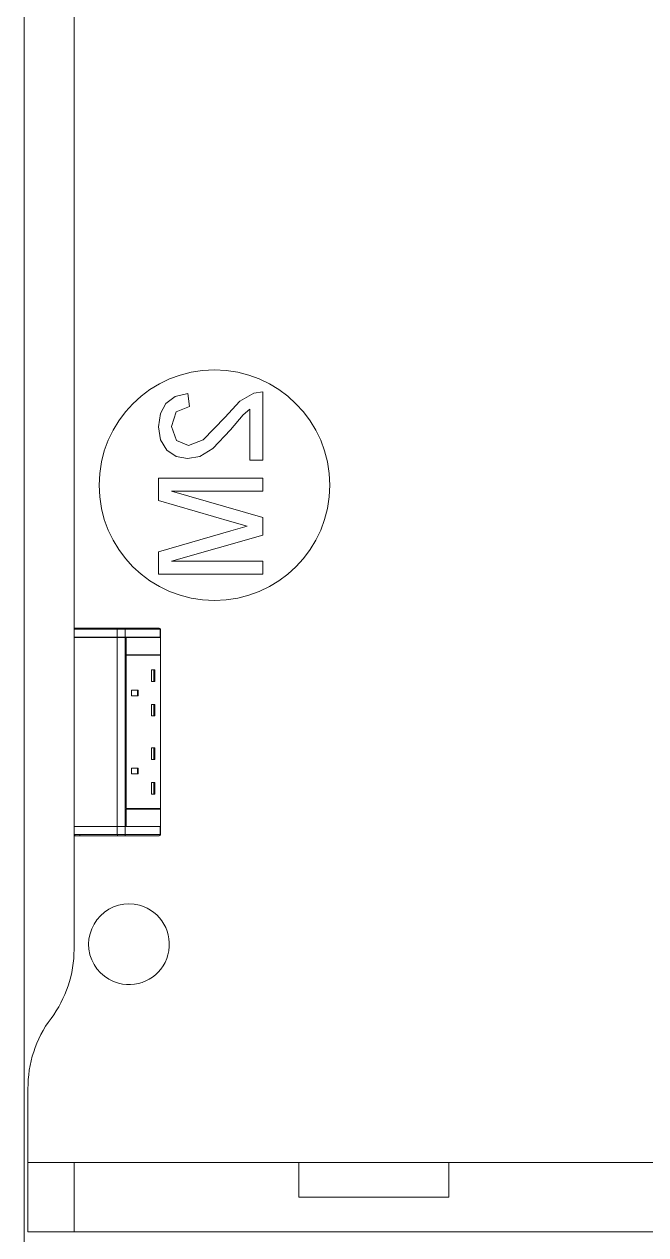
# Model space of a CAD drawing. Header units: millimetres. Extents: x 155927 to 317870, y -36033 to 97293.
# Drawn here: x 222726 to 223265, y 32618 to 33668 of the extents above; entities that cross this region are included whole.
import ezdxf

# ---------------------------------------------------------------- set-up
doc = ezdxf.new("R2010")
doc.units = ezdxf.units.MM
doc.header["$MEASUREMENT"] = 0
doc.layers.add('A-GENM', color=8, linetype='CONTINUOUS', lineweight=9)
doc.layers.add('I-FURN', color=8, linetype='CONTINUOUS', lineweight=9)

msp = doc.modelspace()

# ---------------------------------------------------------------- linework, layer by layer
at = {"layer": 'A-GENM'}
msp.add_line((222726, 29907.6), (222726, 34227.6), dxfattribs=at)
at = {"layer": 'I-FURN'}
for p, q in [((222769.2, 33975.7), (222769.2, 33143.4)), ((222769.2, 33143.4), (222769.2, 33975.7)), ((222867.8, 33347.9), (222856.9, 33345.2)), ((222869.2, 33336.6), (222867.8, 33347.9)), ((222925, 33348.1), (222913, 33341.3)), ((222932.8, 33349.3), (222925, 33348.1)), ((222932.8, 33290), (222932.8, 33349.3)), ((222848.9, 33339.3), (222844, 33330.5)), ((222856.9, 33345.2), (222848.9, 33339.3)), ((222857.8, 33331.9), (222869.2, 33336.6)), ((222913, 33341.3), (222899.9, 33327.1)), ((222844, 33330.5), (222842.4, 33319.1)), ((222853.7, 33319.4), (222857.8, 33331.9)), ((222899.9, 33327.1), (222881.1, 33307.6)), ((222904.8, 33316.3), (222915.7, 33329.3)), ((222915.7, 33329.3), (222921.5, 33334.4)), ((222921.5, 33334.4), (222921.5, 33290)), ((222842.4, 33319.1), (222844.2, 33307.7)), ((222857.9, 33307.3), (222853.7, 33319.4)), ((222889.4, 33300.1), (222904.8, 33316.3)), ((222844.2, 33307.7), (222849.6, 33298.9)), ((222868.3, 33302.7), (222857.9, 33307.3)), ((222881.1, 33307.6), (222868.3, 33302.7)), ((222849.6, 33298.9), (222857.7, 33293.3)), ((222878.3, 33293.4), (222889.4, 33300.1)), ((222857.7, 33293.3), (222867.6, 33291.4)), ((222867.6, 33291.4), (222878.3, 33293.4)), ((222921.5, 33290), (222932.8, 33290)), ((222932.8, 33274.5), (222842.4, 33274.5)), ((222842.4, 33274.5), (222842.4, 33255)), ((222932.8, 33263.2), (222932.8, 33274.5)), ((222932.8, 33240.5), (222853.7, 33263.2)), ((222853.7, 33263.2), (222932.8, 33263.2)), ((222842.4, 33255), (222906.1, 33236.5)), ((222919.4, 33232.8), (222905, 33228.8)), ((222906.1, 33236.5), (222919.4, 33232.8)), ((222932.8, 33225.1), (222932.8, 33240.5)), ((222905, 33228.8), (222842.4, 33210.6)), ((222853.7, 33202.4), (222932.8, 33225.1)), ((222842.4, 33210.6), (222842.4, 33191.1)), ((222932.8, 33202.4), (222853.7, 33202.4)), ((222932.8, 33191.1), (222932.8, 33202.4)), ((222842.4, 33191.1), (222932.8, 33191.1)), ((222769.2, 33143.4), (222769.2, 33136.4)), ((222769.2, 33143.4), (222806.7, 33143.4)), ((222769.2, 33143.4), (222769.2, 33136.4)), ((222769.2, 33136.4), (222806.7, 33136.4)), ((222769.2, 33136.3), (222769.2, 32972.4)), ((222769.2, 32972.4), (222769.2, 33136.3)), ((222806.7, 33136.3), (222769.2, 33136.3)), ((222770.2, 33144.4), (222770.2, 33144.4)), ((222807.2, 33144.4), (222770.2, 33144.4)), ((222770.2, 33144.4), (222774.2, 33144.4)), ((222774.2, 33143.4), (222774.2, 33144.4)), ((222774.2, 33144.4), (222812.8, 33144.4)), ((222806.7, 33143.4), (222813.6, 33143.4)), ((222806.7, 33143.4), (222806.7, 33136.4)), ((222806.7, 33136.4), (222813.6, 33136.4)), ((222806.7, 32972.4), (222806.7, 33136.3)), ((222813.6, 33136.3), (222806.7, 33136.3)), ((222812.8, 33144.4), (222807.2, 33144.4)), ((222814.4, 33136.3), (222812, 33136.3)), ((222843, 33144.4), (222812.8, 33144.4)), ((222843, 33144.4), (222812.8, 33144.4)), ((222813.6, 33143.4), (222843.9, 33143.4)), ((222813.6, 33143.4), (222813.6, 33136.4)), ((222813.6, 33136.4), (222843.9, 33136.4)), ((222813.6, 32972.4), (222813.6, 33136.3)), ((222813.6, 33136.3), (222814.2, 33136.3)), ((222814.2, 33136.3), (222814.2, 33121.3)), ((222814.4, 33121.3), (222814.4, 33136.3)), ((222814.4, 33136.3), (222844.2, 33136.3)), ((222843.7, 33144.2), (222843.7, 33144.1)), ((222843.9, 33143.4), (222844, 33143.4)), ((222843.9, 33143.4), (222843.9, 33136.4)), ((222843.9, 33136.4), (222844, 33136.4)), ((222844, 33136.4), (222844, 33143.4)), ((222844, 33136.4), (222844, 33143.4)), ((222844, 33136.4), (222844, 33143.4)), ((222844, 32972.4), (222844, 33136.3)), ((222844.2, 33136.3), (222844.2, 33121.3)), ((222814.2, 33120.8), (222814.2, 32987.8)), ((222844.2, 33121.3), (222814.4, 33121.3)), ((222814.4, 32987.8), (222814.4, 33120.8)), ((222844.2, 33120.8), (222814.4, 33120.8)), ((222843.9, 33121.3), (222843.9, 33120.8)), ((222844.2, 33120.8), (222844.2, 32987.8)), ((222839.2, 33108.2), (222836.4, 33108.2)), ((222836.4, 33098.2), (222836.4, 33108.2)), ((222838.5, 33098.2), (222838.5, 33108.2)), ((222839.2, 33098.2), (222839.2, 33108.2)), ((222839.2, 33098.2), (222836.4, 33098.2)), ((222824.9, 33090.7), (222819.1, 33090.7)), ((222819.1, 33085.7), (222819.1, 33090.7)), ((222824.9, 33085.7), (222819.1, 33085.7)), ((222824.1, 33085.7), (222824.1, 33090.7)), ((222824.9, 33085.7), (222824.9, 33090.7)), ((222839.2, 33078.2), (222836.4, 33078.2)), ((222836.4, 33068.2), (222836.4, 33078.2)), ((222838.5, 33068.2), (222838.5, 33078.2)), ((222839.2, 33068.2), (222839.2, 33078.2)), ((222839.2, 33068.2), (222836.4, 33068.2)), ((222839.2, 33040.4), (222836.4, 33040.4)), ((222836.4, 33030.4), (222836.4, 33040.4)), ((222838.5, 33030.4), (222838.5, 33040.4)), ((222839.2, 33030.4), (222839.2, 33040.4)), ((222819.1, 33022.9), (222819.1, 33017.9)), ((222824.9, 33022.9), (222819.1, 33022.9)), ((222824.1, 33017.9), (222824.1, 33022.9)), ((222824.9, 33017.9), (222824.9, 33022.9)), ((222839.2, 33030.4), (222836.4, 33030.4)), ((222819.1, 33017.9), (222824.9, 33017.9)), ((222839.2, 33010.4), (222836.4, 33010.4)), ((222836.4, 33000.4), (222836.4, 33010.4)), ((222838.5, 33000.4), (222838.5, 33010.4)), ((222839.2, 33000.4), (222839.2, 33010.4)), ((222839.2, 33000.4), (222836.4, 33000.4)), ((222814.2, 32987.3), (222814.2, 32972.4)), ((222844.2, 32987.8), (222814.4, 32987.8)), ((222814.4, 32972.3), (222814.4, 32987.3)), ((222814.4, 32987.3), (222844.2, 32987.3)), ((222843.9, 32987.8), (222843.9, 32987.3)), ((222844.2, 32987.3), (222844.2, 32972.3)), ((222769.2, 32972.4), (222806.7, 32972.4)), ((222769.2, 32972.3), (222769.2, 32965.3)), ((222769.2, 32965.3), (222769.2, 32972.3)), ((222806.7, 32972.3), (222769.2, 32972.3)), ((222806.7, 32972.4), (222813.6, 32972.4)), ((222806.7, 32965.3), (222806.7, 32972.3)), ((222813.6, 32972.3), (222806.7, 32972.3)), ((222814.2, 32972.4), (222813.6, 32972.4)), ((222813.6, 32965.3), (222813.6, 32972.3)), ((222843.9, 32972.3), (222813.6, 32972.3)), ((222844.2, 32972.3), (222814.4, 32972.3)), ((222843.9, 32965.3), (222843.9, 32972.3)), ((222844, 32972.3), (222843.9, 32972.3)), ((222844, 32965.3), (222844, 32972.3)), ((222844, 32965.3), (222844, 32972.3)), ((222844, 32972.3), (222844, 32965.3)), ((222769.2, 32965.3), (222769.2, 32865.7)), ((222769.2, 32865.7), (222769.2, 32965.3)), ((222806.7, 32965.3), (222769.2, 32965.3)), ((222774.2, 32964.3), (222770.2, 32964.3)), ((222770.2, 32964.3), (222807.2, 32964.3)), ((222774.2, 32964.3), (222774.2, 32965.3)), ((222812.8, 32964.3), (222774.2, 32964.3)), ((222813.6, 32965.3), (222806.7, 32965.3)), ((222807.2, 32964.3), (222812.8, 32964.3)), ((222812.8, 32964.3), (222843, 32964.3)), ((222812.8, 32964.3), (222843, 32964.3)), ((222843.9, 32965.3), (222813.6, 32965.3)), ((222843.7, 32964.5), (222843.7, 32964.5)), ((222844, 32965.3), (222843.9, 32965.3)), ((222729.2, 32744.6), (222729.2, 32620.7)), ((222729.2, 32620.7), (222729.2, 32744.6)), ((222769.2, 32680.7), (222729.2, 32680.7)), ((222729.2, 32680.7), (222964.2, 32680.7)), ((222729.2, 32620.7), (222729.2, 32680.7)), ((222729.2, 32620.7), (222729.2, 32680.7)), ((223489.2, 32680.7), (222769.2, 32680.7)), ((222769.2, 32620.7), (222769.2, 32680.7)), ((222769.2, 32620.7), (222769.2, 32680.7)), ((222964.2, 32680.7), (223094.2, 32680.7)), ((222964.2, 32650.7), (222964.2, 32680.7)), ((222964.2, 32650.7), (222964.2, 32680.7)), ((223094.2, 32680.7), (223529.2, 32680.7)), ((223094.2, 32650.7), (223094.2, 32680.7)), ((223094.2, 32680.7), (223094.2, 32650.7)), ((223094.2, 32650.7), (222964.2, 32650.7)), ((222964.2, 32650.7), (223094.2, 32650.7)), ((223529.2, 32620.7), (222729.2, 32620.7)), ((222729.2, 32620.7), (222769.2, 32620.7)), ((222729.2, 32620.7), (223529.2, 32620.7)), ((223529.2, 32620.7), (222729.2, 32620.7)), ((222769.2, 32620.7), (223489.2, 32620.7))]:
    msp.add_line(p, q, dxfattribs=at)
at = {"layer": 'I-FURN', "flags": 128}
for points in [[(222769.2, 33143.4), (222769.2, 33143.4), (222769.2, 33143.5), (222769.2, 33143.5), (222769.2, 33143.5), (222769.2, 33143.6), (222769.2, 33143.6), (222769.2, 33143.7), (222769.2, 33143.7), (222769.3, 33143.7), (222769.3, 33143.8), (222769.3, 33143.8), (222769.3, 33143.8), (222769.3, 33143.9), (222769.4, 33143.9), (222769.4, 33144), (222769.4, 33144), (222769.4, 33144), (222769.4, 33144), (222769.5, 33144.1), (222769.5, 33144.1), (222769.5, 33144.1), (222769.6, 33144.2), (222769.6, 33144.2), (222769.6, 33144.2), (222769.7, 33144.2), (222769.7, 33144.2), (222769.7, 33144.3), (222769.8, 33144.3), (222769.8, 33144.3), (222769.8, 33144.3), (222769.9, 33144.3), (222769.9, 33144.3), (222770, 33144.4), (222770, 33144.4), (222770, 33144.4), (222770.1, 33144.4), (222770.1, 33144.4), (222770.1, 33144.4), (222770.2, 33144.4), (222770.2, 33144.4)], [(222807.2, 33144.4), (222804.4, 33144.4), (222801.8, 33144.4), (222799.1, 33144.4), (222796.6, 33144.4), (222794.2, 33144.4), (222791.9, 33144.4), (222789.6, 33144.4), (222787.5, 33144.4), (222785.5, 33144.4), (222783.6, 33144.4), (222781.8, 33144.4), (222780.1, 33144.4), (222778.6, 33144.4), (222777.1, 33144.4), (222775.8, 33144.4), (222774.7, 33144.4), (222773.6, 33144.4), (222772.7, 33144.4), (222771.9, 33144.4), (222771.3, 33144.4), (222770.8, 33144.4), (222770.4, 33144.4), (222770.2, 33144.4)], [(222770.2, 33144.4), (222770.2, 33144.4), (222770.2, 33144.4), (222770.2, 33144.4), (222770.2, 33144.4), (222770.3, 33144.4), (222770.3, 33144.4), (222770.4, 33144.4), (222770.4, 33144.4), (222770.5, 33144.4), (222770.5, 33144.4), (222770.6, 33144.4), (222770.7, 33144.4), (222770.7, 33144.4), (222770.8, 33144.4), (222770.9, 33144.4), (222771, 33144.4), (222771.1, 33144.4), (222771.2, 33144.4), (222771.3, 33144.4), (222771.4, 33144.4), (222771.5, 33144.4), (222771.6, 33144.4), (222771.8, 33144.4), (222771.9, 33144.4), (222772, 33144.4), (222772.2, 33144.4), (222772.3, 33144.4), (222772.5, 33144.4), (222772.6, 33144.4), (222772.7, 33144.4), (222772.9, 33144.4), (222773.1, 33144.4), (222773.2, 33144.4), (222773.4, 33144.4), (222773.5, 33144.4), (222773.7, 33144.4), (222773.8, 33144.4), (222774, 33144.4), (222774.2, 33144.4), (222774.2, 33144.4)], [(222812.8, 33144.4), (222812.7, 33144.4), (222812.6, 33144.4), (222812.5, 33144.4), (222812.4, 33144.4), (222812.2, 33144.4), (222812.1, 33144.4), (222812, 33144.4), (222811.9, 33144.4), (222811.7, 33144.4), (222811.6, 33144.4), (222811.5, 33144.4), (222811.3, 33144.4), (222811.2, 33144.4), (222811, 33144.4), (222810.9, 33144.4), (222810.7, 33144.4), (222810.6, 33144.4), (222810.4, 33144.4), (222810.3, 33144.4), (222810.1, 33144.4), (222810, 33144.4), (222809.8, 33144.4), (222809.6, 33144.4), (222809.5, 33144.4), (222809.3, 33144.4), (222809.2, 33144.4), (222809, 33144.4), (222808.9, 33144.4), (222808.7, 33144.4), (222808.5, 33144.4), (222808.4, 33144.4), (222808.2, 33144.4), (222808.1, 33144.4), (222807.9, 33144.4), (222807.8, 33144.4), (222807.6, 33144.4), (222807.5, 33144.4), (222807.4, 33144.4), (222807.2, 33144.4)], [(222843.9, 33143.9), (222843.9, 33143.9), (222843.9, 33143.8), (222844, 33143.8), (222844, 33143.7), (222844, 33143.7), (222844, 33143.7), (222844, 33143.6), (222844, 33143.6), (222844, 33143.6), (222844, 33143.5), (222844, 33143.5), (222844, 33143.4), (222844, 33143.4), (222844, 33143.4)], [(222770.2, 32964.3), (222770.2, 32964.3), (222770.1, 32964.3), (222770.1, 32964.3), (222770, 32964.3), (222770, 32964.3), (222770, 32964.3), (222769.9, 32964.3), (222769.9, 32964.3), (222769.8, 32964.3), (222769.8, 32964.3), (222769.8, 32964.4), (222769.7, 32964.4), (222769.7, 32964.4), (222769.7, 32964.4), (222769.6, 32964.4), (222769.6, 32964.5), (222769.6, 32964.5), (222769.5, 32964.5), (222769.5, 32964.5), (222769.5, 32964.6), (222769.5, 32964.6), (222769.4, 32964.6), (222769.4, 32964.7), (222769.4, 32964.7), (222769.4, 32964.7), (222769.3, 32964.8), (222769.3, 32964.8), (222769.3, 32964.8), (222769.3, 32964.9), (222769.3, 32964.9), (222769.3, 32964.9), (222769.2, 32965), (222769.2, 32965), (222769.2, 32965.1), (222769.2, 32965.1), (222769.2, 32965.1), (222769.2, 32965.2), (222769.2, 32965.2), (222769.2, 32965.3), (222769.2, 32965.3)], [(222774.2, 32964.3), (222774, 32964.3), (222773.9, 32964.3), (222773.7, 32964.3), (222773.6, 32964.3), (222773.4, 32964.3), (222773.2, 32964.3), (222773.1, 32964.3), (222772.9, 32964.3), (222772.8, 32964.3), (222772.6, 32964.3), (222772.5, 32964.3), (222772.4, 32964.3), (222772.2, 32964.3), (222772.1, 32964.3), (222771.9, 32964.3), (222771.8, 32964.3), (222771.7, 32964.3), (222771.6, 32964.3), (222771.4, 32964.3), (222771.3, 32964.3), (222771.2, 32964.3), (222771.1, 32964.3), (222771, 32964.3), (222770.9, 32964.3), (222770.8, 32964.3), (222770.7, 32964.3), (222770.7, 32964.3), (222770.6, 32964.3), (222770.5, 32964.3), (222770.5, 32964.3), (222770.4, 32964.3), (222770.4, 32964.3), (222770.3, 32964.3), (222770.3, 32964.3), (222770.3, 32964.3), (222770.2, 32964.3), (222770.2, 32964.3), (222770.2, 32964.3), (222770.2, 32964.3)], [(222770.2, 32964.3), (222770.2, 32964.3), (222770.2, 32964.3)], [(222770.2, 32964.3), (222770.5, 32964.3), (222770.9, 32964.3), (222771.4, 32964.3), (222772.1, 32964.3), (222772.9, 32964.3), (222773.9, 32964.3), (222775, 32964.3), (222776.2, 32964.3), (222777.5, 32964.3), (222779, 32964.3), (222780.6, 32964.3), (222782.3, 32964.3), (222784.1, 32964.3), (222786, 32964.3), (222788.1, 32964.3), (222790.2, 32964.3), (222792.5, 32964.3), (222794.8, 32964.3), (222797.3, 32964.3), (222799.8, 32964.3), (222802.5, 32964.3), (222805.2, 32964.3), (222807.2, 32964.3)], [(222807.2, 32964.3), (222807.4, 32964.3), (222807.5, 32964.3), (222807.6, 32964.3), (222807.8, 32964.3), (222807.9, 32964.3), (222808.1, 32964.3), (222808.2, 32964.3), (222808.4, 32964.3), (222808.5, 32964.3), (222808.7, 32964.3), (222808.9, 32964.3), (222809, 32964.3), (222809.2, 32964.3), (222809.3, 32964.3), (222809.5, 32964.3), (222809.6, 32964.3), (222809.8, 32964.3), (222810, 32964.3), (222810.1, 32964.3), (222810.3, 32964.3), (222810.4, 32964.3), (222810.6, 32964.3), (222810.7, 32964.3), (222810.9, 32964.3), (222811, 32964.3), (222811.2, 32964.3), (222811.3, 32964.3), (222811.5, 32964.3), (222811.6, 32964.3), (222811.7, 32964.3), (222811.9, 32964.3), (222812, 32964.3), (222812.1, 32964.3), (222812.2, 32964.3), (222812.4, 32964.3), (222812.5, 32964.3), (222812.6, 32964.3), (222812.7, 32964.3), (222812.8, 32964.3)], [(222844, 32965.3), (222844, 32965.2), (222844, 32965.2), (222844, 32965.1), (222844, 32965.1), (222844, 32965.1), (222844, 32965), (222844, 32965), (222844, 32964.9), (222844, 32964.9), (222844, 32964.9), (222843.9, 32964.8), (222843.9, 32964.8), (222843.9, 32964.8)]]:
    msp.add_lwpolyline(points, dxfattribs=at)
at = {"layer": 'I-FURN'}
for centre, radius, start, end in [((222890.9, 33268.4), 100, 90, 270), ((222890.9, 33268.4), 100, 270, 90), ((222816.8, 32870.1), 35, 75, 194.7004), ((222816.8, 32870.1), 35, 255, 75), ((222669.2, 32865.7), 100, 323.1301, 0), ((222669.2, 32865.7), 100, 323.1301, 0), ((222816.8, 32870.1), 35, 195, 255), ((222829.2, 32745.7), 100, 143.1301, 180.6256), ((222829.2, 32745.7), 100, 143.1301, 180.6256)]:
    msp.add_arc(centre, radius, start, end, dxfattribs=at)
for centre, major_axis, ratio, start_param, end_param in [((222770.2, 33143.4), (0, 1), 0.998113, 0, 1.570796), ((222807.2, 33143.4), (0, 1), 0.56467, 0, 1.570796), ((222812.8, 33143.4), (0, 1), 0.819152, 4.712389, 6.283185), ((222843, 33143.4), (0, 1), 0.819152, 4.712389, 6.283185), ((222770.2, 32965.3), (0, 1), 0.998113, 1.570796, 3.141593), ((222807.2, 32965.3), (0, 1), 0.56467, 1.570796, 3.141593), ((222812.8, 32965.3), (0, 1), 0.819152, 3.141593, 4.712389), ((222843, 32965.3), (0, -1), 0.819152, 0, 1.570796)]:
    msp.add_ellipse(centre, major_axis=major_axis, ratio=ratio, start_param=start_param, end_param=end_param, dxfattribs=at)

doc.saveas('drawing.dxf')
